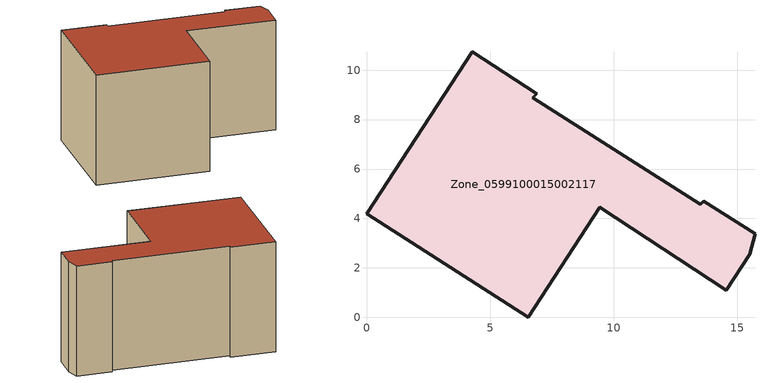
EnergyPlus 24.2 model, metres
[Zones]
Zone_0599100015002117
 floor ground (C_G): 6.73,8.89 13.51,4.57 13.64,4.7 15.71,3.38 15.51,2.55 14.56,1.1 9.43,4.45 6.54,0 0,4.2 4.27,10.75 6.88,9.05 z0.87
 wall outside (C_F): 6.88,9.05 4.27,10.75 0,4.2 6.54,0 9.43,4.45 14.56,1.1 15.51,2.55 15.71,3.38 13.64,4.7 13.51,4.57 6.73,8.89 6.88,9.05 z0.87:8.65
 roof outside (C_R): 13.51,4.57 6.73,8.89 6.88,9.05 4.27,10.75 0,4.2 6.54,0 9.43,4.45 14.56,1.1 15.51,2.55 15.71,3.38 13.64,4.7 z8.65
[BUILDING]
Pand.0599100015002117: North Axis=0; Terrain=City; Loads Convergence Tolerance Value=0.04; Temperature Convergence Tolerance Value=0.4; Solar Distribution=FullExterior; Maximum Number of Warmup Days=25; Minimum Number of Warmup Days=1
[Site:Location]
Rotterdam.The.Hague.AP_ZH_NLD Design_Conditions: Latitude=51.96; Longitude=4.45; Time Zone=1; Elevation=-4.5
[SITE:GROUNDTEMPERATURE:BUILDINGSURFACE]
18, 18, 18, 18, 18, 18, 18, 18, 18, 18, 18, 18
[MATERIAL] Thermal Absorptance=0.9; Solar Absorptance=0.7; Visible Absorptance=0.7
Name | Roughness | Thickness | Conductivity | Density | Specific Heat
G.TI.1965-1974 | MediumSmooth | 0.15 | 0.882353 | 540 | 1210
F.TI.1965-1974 | Rough | 0.3 | 0.697674 | 1920 | 840
R.TI.1965-1974 | MediumRough | 0.2 | 0.232558 | 1500 | 1000
[CONSTRUCTION]
C_G: G.TI.1965-1974
C_F: F.TI.1965-1974
C_R: R.TI.1965-1974
[ZONE]
Zone_0599100015002117: Type=1; Multiplier=1; Ceiling Height=Autocalculate; Volume=Autocalculate; Floor Area=autocalculate; Part of Total Floor Area=Yes
[ZONEINFILTRATION:DESIGNFLOWRATE]
Infil_Zone_0599100015002117: Zone or ZoneList or Space or SpaceList=Zone_0599100015002117; Schedule=AlwaysOn; Design Flow Rate Calculation Method=Flow/Area; Flow Rate per Floor Area=0.003; Constant Term Coefficient=1; Temperature Term Coefficient=0; Velocity Term Coefficient=0; Velocity Squared Term Coefficient=0
[HVACTEMPLATE:ZONE:IDEALLOADSAIRSYSTEM]
Zone_0599100015002117: Maximum Heating Supply Air Temperature=50; Minimum Cooling Supply Air Temperature=13; Maximum Heating Supply Air Humidity Ratio=0.0156; Minimum Cooling Supply Air Humidity Ratio=0.0077; Heating Limit=NoLimit; Cooling Limit=NoLimit; Dehumidification Control Type=ConstantSensibleHeatRatio; Cooling Sensible Heat Ratio=0.7; Dehumidification Setpoint=60; Humidification Control Type=None; Humidification Setpoint=30; Outdoor Air Method=None; Outdoor Air Flow Rate per Person=0.00944; Outdoor Air Flow Rate per Zone Floor Area=0; Outdoor Air Flow Rate per Zone=0; Demand Controlled Ventilation Type=None; Outdoor Air Economizer Type=NoEconomizer; Heat Recovery Type=None; Sensible Heat Recovery Effectiveness=0.7; Latent Heat Recovery Effectiveness=0.65
[ZONECONTROL:THERMOSTAT]
ThermostatControl_Zone_0599100015002117: Zone or ZoneList=Zone_0599100015002117; Control Type Schedule=DualSetpointControlType; Control 1=Thermostat_Zone_0599100015002117; Temperature Difference Between Cutout And Setpoint=0
[THERMOSTATSETPOINT:DUALSETPOINT]
Thermostat_Zone_0599100015002117: Heating Setpoint Temperature Schedule=HeatingSetpoint_Zone_0599100015002117; Cooling Setpoint Temperature Schedule=CoolingSetpoint_Zone_0599100015002117
[SCHEDULE:COMPACT]
HeatingSetpoint_Zone_0599100015002117: Through: 12/31, For: AllDays, Until: 24:00, 21
CoolingSetpoint_Zone_0599100015002117: Through: 12/31, For: AllDays, Until: 24:00, 24
DualSetpointControlType: Through: 12/31, For: AllDays, Until: 24:00, 4
AlwaysOn: Through: 12/31, For: AllDays, Until: 24:00, 1
